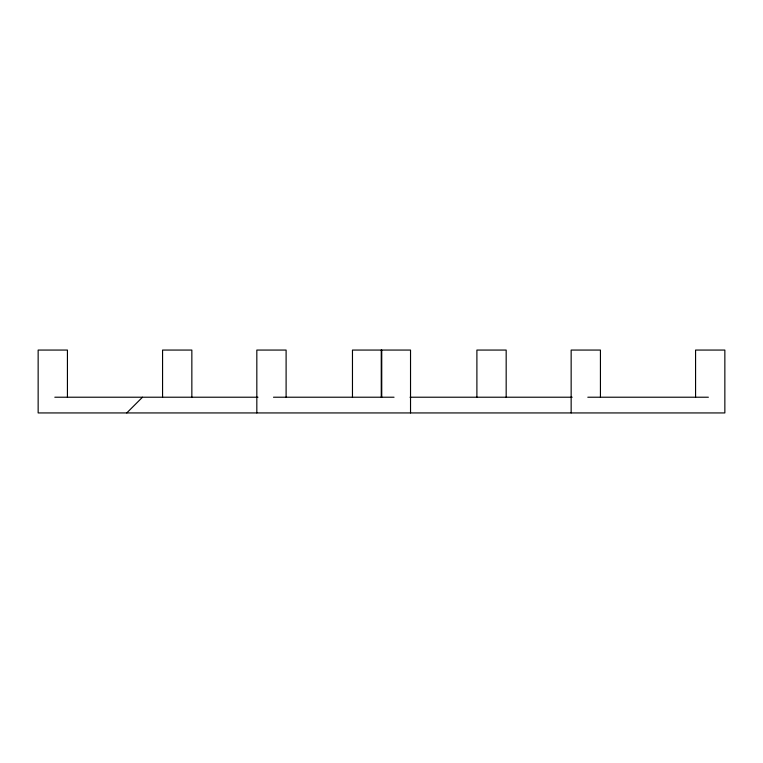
<?xml version="1.0" encoding="UTF-8"?>
<svg xmlns="http://www.w3.org/2000/svg" width="763" height="763" viewBox="0 0 763 763"><rect width="100%" height="100%" fill="white"/><g stroke="black" fill="none" stroke-linecap="round" stroke-linejoin="round"><path stroke-width="1.14" d="M126.763 412.936L142.481 397.218M54.812 397.218L257.989 397.218M273.488 397.218L394.051 397.218M410.027 397.218L572.164 397.218M587.806 397.218L708.379 397.218M695.57 397.218L695.57 350.064L724.85 350.064L724.85 412.936L38.15 412.936L38.15 350.064L67.43 350.064L67.43 397.218M600.433 397.218L600.433 350.064L571.153 350.064L571.153 412.936M506.174 397.513L506.174 350.064L476.894 350.064L476.894 397.218M410.532 412.936L410.532 350.064L352.468 350.064L352.468 397.513M381.748 350.064L381.748 397.218M381.252 350.064L381.252 397.218M286.106 397.218L286.106 350.064L256.826 350.064L256.826 412.936M191.847 397.513L191.847 350.064L162.567 350.064L162.567 397.218"/></g></svg>
